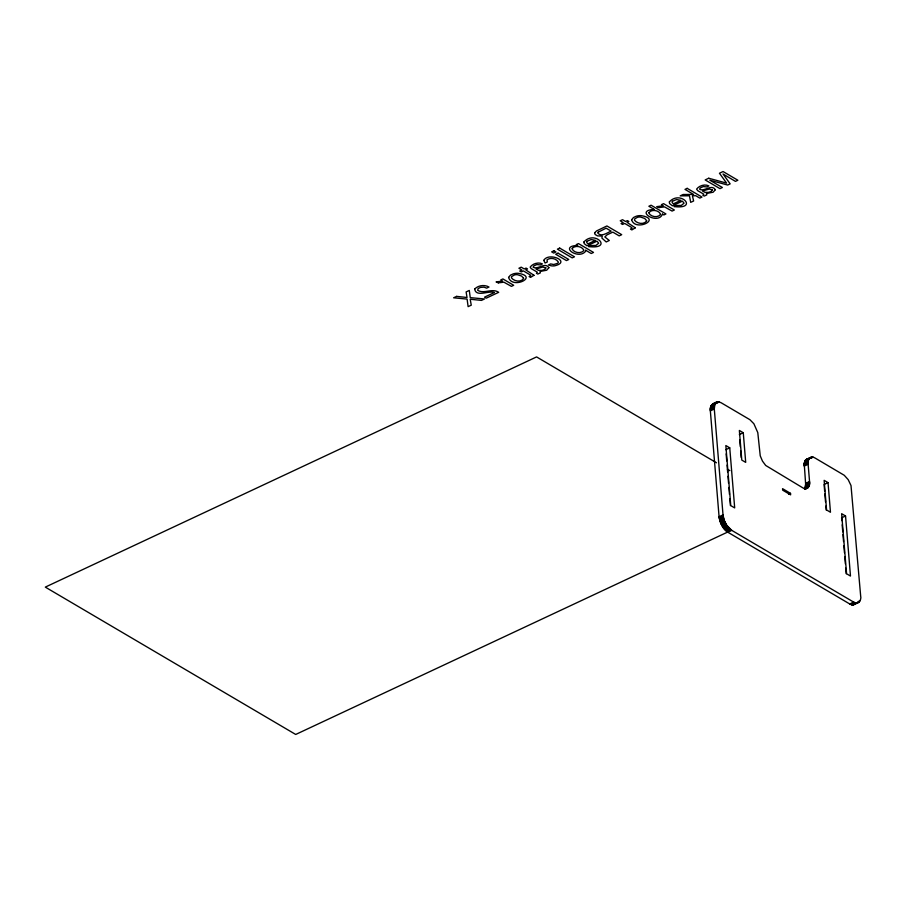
<?xml version="1.0" encoding="UTF-8"?>
<svg xmlns="http://www.w3.org/2000/svg" width="906" height="906" viewBox="0 0 906 906"><rect width="100%" height="100%" fill="white"/><g stroke="black" fill="none" stroke-linecap="round" stroke-linejoin="round"><path stroke-width="1.36" d="M855.343 603.758L852.693 604.925L849.771 603.985L727.767 532.196L723.735 528.447L720.87 523.566L719.138 517.496L710.349 410.86C708.82 405.05 716.261 399.773 721.233 402.808L749.919 419.705L753.894 423.77L757.79 432.604L760.236 455.809L762.456 461.086L765.683 465.446L802.614 487.722C806.804 490.939 810.745 485.627 809.545 481.516L808.129 464.223C806.929 460.123 810.87 454.812 815.06 458.028L844.256 475.288L848.175 479.636L851.006 485.525L860.655 595.933C861.844 600.032 857.914 605.344 853.712 602.128L731.72 530.338L726.771 525.31L724.494 520.95L723.079 515.65L714.302 409.014L714.902 404.223L717.031 402.071M808.718 486.749L804.777 488.594L805.638 484.064L804.211 463.442L805.536 460.089L807.744 458.957M712.014 404.574L717.869 401.89M711.708 404.88L718.311 401.868M711.425 405.231L718.764 401.902M711.176 405.639L715.117 403.782M715.287 403.838L719.239 401.981M710.95 406.081L714.902 404.223M710.768 406.556L714.709 404.71M710.61 407.077L714.551 405.231M710.485 407.632L714.426 405.786M710.383 408.221L714.336 406.375M710.327 408.844L714.279 406.998M710.304 409.489L714.245 407.643M710.304 410.169L714.256 408.312M710.349 410.86L714.302 409.014M739.319 434.597L743.271 432.751L745.706 462.377L741.788 460.078L739.353 430.441L743.271 432.751M725.797 449.693L729.749 447.847L734.687 507.915L730.768 505.616L725.831 445.537L729.749 447.847M806.181 459.523L810.87 457.292M805.842 459.784L811.697 457.1M805.536 460.089L812.138 457.088M805.253 460.452L812.591 457.122M805.004 460.848L808.956 459.002M811.097 458.13L813.067 457.202M804.788 461.29L808.73 459.444M804.596 461.777L808.537 459.92M804.437 462.286L808.379 460.441M804.313 462.853L808.254 460.995M804.211 463.442L808.163 461.584M804.154 464.053L808.107 462.207M804.132 464.71L808.073 462.853M804.143 465.378L808.084 463.532M804.177 466.08L808.129 464.223M719.058 516.782L723.011 514.925M719.138 517.496L723.079 515.65M719.239 518.232L723.192 516.386M719.387 518.979L723.328 517.122M719.557 519.738L723.498 517.881M719.76 520.497L723.701 518.651M719.998 521.267L723.939 519.421M720.259 522.037L724.2 520.191M720.553 522.796L724.494 520.95M805.604 483.374L809.545 481.516M720.87 523.566L724.823 521.709M805.638 484.064L809.59 482.219M721.221 524.314L725.162 522.456M805.649 484.744L809.602 482.887M805.627 485.39L809.568 483.544M721.584 525.05L725.536 523.204M805.57 486.012L809.511 484.166M788.548 494.28L790.519 493.351L790.644 494.869L782.671 490.169L782.546 488.651L790.519 493.351M721.98 525.774L725.921 523.917M805.468 486.601L809.42 484.755M805.343 487.156L809.296 485.31M722.388 526.477L726.34 524.619M805.185 487.677L809.137 485.831M804.992 488.153L808.945 486.307M722.829 527.156L726.771 525.31M804.528 489.002L808.469 487.145M805.23 488.889L808.197 487.507M805.581 489.002L807.88 487.813M723.271 527.813L727.224 525.967M723.735 528.447L727.688 526.59M724.222 529.036L728.164 527.19M724.709 529.602L728.662 527.756M725.208 530.135L729.16 528.289M828.039 482.626L824.132 480.327L826.566 509.953L830.474 512.264L828.039 482.626L824.098 484.484L824.653 491.211M725.717 530.633L729.658 528.787M726.227 531.086L730.179 529.24M726.737 531.494L730.689 529.648M727.258 531.867L731.21 530.021M728.13 531.845L295.707 734.46L45.3 587.111L536.579 356.919L716.476 462.785M727.767 532.196L731.72 530.338M845.547 515.99L841.629 513.679L846.578 573.758L850.485 576.057L845.547 515.99L841.595 517.836L841.833 520.633M849.771 603.985L853.712 602.128M850.281 604.257L854.222 602.411M850.779 604.495L854.732 602.637M851.278 604.676L855.23 602.818M858.073 601.641L860.043 600.712M851.765 604.8L855.706 602.954M852.24 604.891L856.181 603.034M852.693 604.925L859.579 601.561M853.135 604.902L859.296 601.912M853.565 604.834L858.99 602.218M712.705 404.087L714.358 403.725M727.416 469.217L729.851 470.644M842.172 524.823L842.75 531.811M842.976 534.597L843.554 541.584M843.894 545.774L844.471 552.762M844.811 556.952L845.389 563.94M845.728 568.13L846.193 573.725M824.868 493.906L825.536 501.992M825.864 506.035L826.193 510.067M739.76 439.988L740.315 446.715M740.644 450.758L741.199 457.496M726.148 453.883L726.714 460.871M727.065 465.061L727.631 472.049M727.982 476.239L728.56 483.226M728.9 487.417L729.477 494.404M729.817 498.594L730.395 505.582M545.865 267.927L544.597 269.569L541.811 270.407L538.39 270.282L536.035 269.025L542.773 267.032L545.865 267.927M712.32 189.932L711.051 191.574L708.265 192.412L704.845 192.287L702.49 191.03L709.228 189.037L712.32 189.932M508.583 277.417C512.23 289.795 539.5 276.534 517.938 273.272A7.191 3.681 -4.7 0 0 513.147 273.918L510.463 275.152L508.583 277.417M631.618 219.762C635.253 232.14 662.535 218.878 640.972 215.617A7.191 3.681 -4.7 0 0 636.171 216.262L633.498 217.508L631.618 219.762M662.456 214.133C658.13 225.469 633.747 210.407 654.234 209.411L648.855 206.251L651.086 205.209L665.944 213.952L663.838 214.949L662.456 214.133M648.9 212.604L648.877 213.137C650.995 216.84 657.292 218.029 660.361 214.767L660.553 214.088C658.662 210.101 651.686 209.037 648.9 212.604M594.653 232.831L595.095 234.473L597.484 235.877L602.275 236.092L601.878 238.063L606.205 241.947L609.308 240.486L604.834 236.942L607.077 234.824L612.841 232.129L619.194 235.866L621.72 234.677L606.907 225.956L596.442 230.996L594.653 232.831M548.889 267.712L546.669 270.226L539.976 271.46L540.384 272.853L537.768 274.065L536.431 273.272L537.383 272.23L531.165 268.572L530.157 267.1C532.705 263.601 538.379 261.845 542.4 263.918L540.27 264.914L536.873 264.563L533.883 265.877L533.102 267.145C537.552 270.26 545.118 261.63 548.889 267.712M715.344 189.716L713.124 192.231L706.431 193.465L706.839 194.858L704.234 196.07L702.886 195.277L703.837 194.235L697.62 190.577L696.612 189.105C699.172 185.605 704.834 183.85 708.854 185.923L706.725 186.919L703.328 186.568L700.338 187.882L699.557 189.15C704.007 192.265 711.572 183.635 715.344 189.716M523.555 278.221L523.509 278.776C520.599 282.502 514.098 281.313 511.448 277.848L511.652 276.579L514.348 275.005A3.986 2.038 -4.7 0 1 517.609 274.733L521.63 276.081L523.555 278.221M646.59 220.577L646.544 221.132C643.622 224.858 637.133 223.657 634.483 220.203L634.687 218.924L637.382 217.349A3.986 2.038 -4.7 0 1 640.644 217.078L644.664 218.437L646.59 220.577M583.962 241.925L584.177 243.578L587.031 245.832L597.009 241.155L598.673 243.17L595.922 245.447L590.905 245.537L588.651 246.591C613.555 249.626 595.038 229.558 583.962 241.925M669.364 201.913L669.579 203.567L672.433 205.821L682.411 201.143L684.064 203.159L681.312 205.436L676.306 205.526L674.053 206.579C698.956 209.614 680.429 189.547 669.364 201.913M533.974 275.288L530.542 277.406L529.104 276.557L530.712 275.718L530.44 275.05L523.396 270.905L521.222 271.925L519.738 271.053L521.913 270.033L518.9 268.255L521.21 267.168L524.234 268.946L526.069 268.085L527.552 268.957L525.707 269.818L533.974 275.288M635.287 227.814L631.856 229.931L630.417 229.082L632.037 228.244L631.765 227.576L624.71 223.431L622.535 224.45L621.052 223.578L623.226 222.559L620.214 220.781L622.535 219.694L625.548 221.472L627.394 220.611L628.866 221.483L627.031 222.344L635.287 227.814M543.77 260.396L545.084 263.012L547.315 261.97L547.031 259.818C550.418 257.27 556.08 258.38 558.266 261.925A3.59 1.835 -4.7 0 1 557.45 263.408L553.702 264.507L550.655 263.929L548.436 264.982L550.961 265.752A5.98 3.058 -4.7 0 0 554.732 265.809C571.777 261.63 548.526 251.619 543.77 260.396M572.275 248.312L572.116 248.98C574.076 252.831 580.542 253.94 583.657 250.781L583.849 250.135C581.946 246.285 575.333 245.05 572.275 248.312M585.718 250.271L585.401 251.517C578.073 260.09 558.526 245.945 577.677 245.469L576.25 244.62L578.47 243.578L593.521 252.434L591.233 253.51L585.718 250.271M474.676 289.059C475.99 297.564 488.878 290.282 494.45 292.502L484.506 297.157L486.228 298.165L498.719 292.31C492.207 287.848 483.94 294.291 477.689 290.316L478.096 288.618L480.508 287.383L484.008 287.145L486.635 288.131L488.968 287.032C484.495 284.439 478.198 285.311 474.676 289.059M586.975 241.302L586.703 242.468L587.937 243.884L595.514 240.339L591.12 239.558L586.975 241.302M672.377 201.291L672.105 202.457L673.339 203.873L680.904 200.328L676.522 199.535L672.377 201.291M598.153 232.208L597.892 233.204C601.516 237.383 607.473 232.48 611.165 231.143L606.103 228.165L598.153 232.208M498.345 282.853L496.092 281.925L502.592 281.053L500.735 279.954L502.909 278.935L513.702 285.288L511.414 286.364L503.895 282.185L498.345 282.853M659.013 207.565L656.759 206.647L663.271 205.764L661.403 204.665L663.577 203.646L674.37 209.999L672.082 211.075L664.562 206.896L659.013 207.565M456.624 296.375L453.612 297.791L467.1 299.105L468.119 306.647L471.256 305.175L470.203 299.24L481.471 300.396L484.517 298.969L470.237 297.632L469.297 290.441L466.126 291.925L467.02 297.496L456.624 296.375M553.962 250.769L551.641 251.857L553.691 253.068L556.024 251.981L553.962 250.769M559.682 248.085L557.394 249.161L572.207 257.882L574.495 256.806L559.682 248.085M687.178 188.346L684.981 189.377L693.577 194.439L683.124 194.496L680.191 195.866L689.455 195.798L690.7 202.355L693.622 200.985L692.422 195.787L695.74 195.707L699.794 198.097L701.991 197.066L687.178 188.346M708.741 178.244L705.162 179.92L719.976 188.641L722.376 187.508L709.828 180.192L727.654 185.039L730.157 183.873L723.033 173.997L735.457 181.381L737.869 180.249L723.067 171.54L719.443 173.239L726.601 183.114L708.741 178.244M558.028 253.159L555.695 254.258L566.443 260.577L568.775 259.49L558.028 253.159"/></g></svg>
